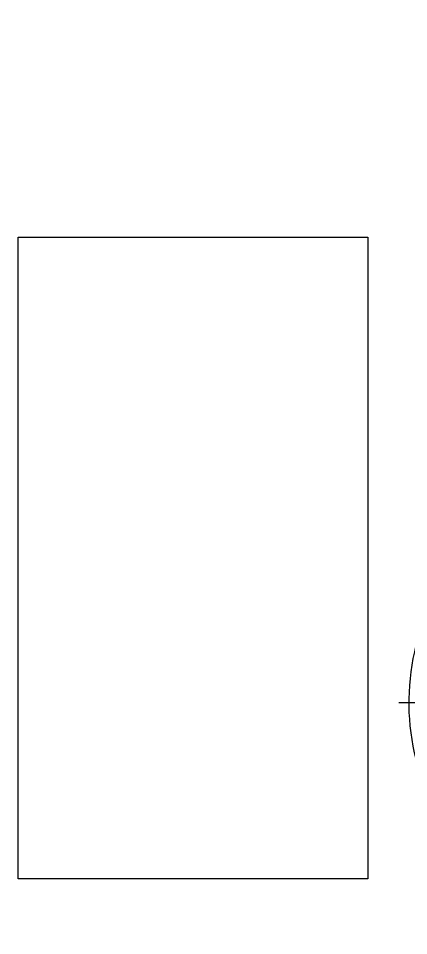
# Model space of a CAD drawing. Header units: millimetres. Extents: x -62354 to 129108, y -71259 to 35407.
# Drawn here: x -21970 to -21300, y 19506 to 21078 of the extents above; entities that cross this region are included whole.
import ezdxf

# ---------------------------------------------------------------- set-up
doc = ezdxf.new("R2010")
doc.units = ezdxf.units.MM
doc.header["$MEASUREMENT"] = 0
doc.linetypes.add('1st FL Layout xrf$0$DASHED2', pattern=[0.375, 0.25, -0.125])
doc.layers.add('1st FL Layout xrf$0$CR-Machine', color=7, linetype='Continuous', transparency=0.5)

# ---------------------------------------------------------------- blocks, each defined once
blk = doc.blocks.new('1st FL Layout xrf$0$skjdfhkjwhieuyiury8723423434343')
at = {"color": 253, "linetype": '1st FL Layout xrf$0$DASHED2'}
blk.add_line((0, 418.9619121889118), (0, -418.9619121889118), dxfattribs=at)
blk.add_arc((0, 0), 401.5000000000015, 5.717657270166601, 112.6693262189057)
blk = doc.blocks.new('1st FL Layout xrf$0$OMINO_PIANTA')
at = {"ltscale": 0.1000000014901161}
h = blk.add_hatch(dxfattribs=at)
h.set_pattern_fill('DOTS', color=256, scale=4, angle=270.0000000000001, style=0)
h.set_pattern_definition([(270.0000000000001, (0, 0), (6.350000000000002, -3.174999999999995), [0, -6.35])])
edge = h.paths.add_edge_path(flags=0)
edge.add_spline(control_points=[(134.6054175689159, -31.99924351331542), (169.8465231104564, 77.49137535829118), (63.26467328698436, 120.7399641084727)], knot_values=[0, 0, 0, 190.3603974120635, 190.3603974120635, 190.3603974120635], weights=[1, 1, 1], degree=2, periodic=0)
edge.add_spline(control_points=[(63.26467328698521, 120.7399641084723), (55.2355752189266, 123.7195759803231), (35.44724395704455, 129.7962490708014), (1.250382631231297, 129.5327651624908), (-41.81877051733752, 119.7101719042837), (-74.95919904117468, 89.02802906017071), (-92.18135848431079, 64.38246294032682), (-99.85589171806593, 54.89059292450853)], knot_values=[0, 0, 0, 0, 25.56345246173946, 62.29658892027086, 101.5233627389852, 155.8608358181692, 192.6163874364061, 192.6163874364061, 192.6163874364061, 192.6163874364061], weights=[1, 1, 1, 1, 1, 1, 1, 1], degree=3, periodic=0)
edge.add_spline(control_points=[(-99.85589171806593, 54.89059292450853), (-94.99471390044815, 42.88840676409882), (-81.21177557792097, 15.56945876255249), (-68.06916861705186, -32.02118530758968), (-27.58228831328846, -67.53708499863787), (13.21153361028835, -95.97778979156948), (43.96668875843039, -107.9250456237891), (58.83676655771846, -112.1243119840312)], knot_values=[0, 0, 0, 0, 38.93003648033046, 92.28908390376756, 144.2347105714112, 195.7450343448323, 242.1980681077603, 242.1980681077603, 242.1980681077603, 242.1980681077603], weights=[1, 1, 1, 1, 1, 1, 1, 1], degree=3, periodic=0)
edge.add_spline(control_points=[(58.83676655771846, -112.1243119840312), (63.44393703843125, -107.5596996081274), (83.89860751250886, -102.0112634390295), (103.3935405604581, -75.6201098431643), (123.7156764631218, -52.81361261163065), (132.2668329040015, -37.42498565048311), (134.6054175689161, -31.99924351331456)], knot_values=[0, 0, 0, 0, 19.5469168197635, 60.09569996358271, 94.72134104704877, 112.4526095631979, 112.4526095631979, 112.4526095631979, 112.4526095631979], weights=[1, 1, 1, 1, 1, 1, 1], degree=3, periodic=0)
for p, q in [((-115.4529175749885, -20.19266823105863), (-95.20352261137668, -77.48844094982995)), ((-485.1226005941279, -104.9983263966769), (-491.8229271482742, -140.086679521055)), ((-24.05414408312207, -124.0620371938839), (-72.97321329271654, -101.3340132479479)), ((-438.6874556764341, -140.8356309257124), (-442.3471266003613, -153.8071052328196)), ((-438.5437682688606, -140.9624605034641), (-436.9824790818638, -137.8730781990834)), ((-421.3264598147651, -145.1591344402877), (-426.1229507462558, -136.3863642991564)), ((-415.6102137417183, -160.9636289661102), (-421.3264598147651, -145.1591344402877)), ((-415.7445011069502, -162.1304417324372), (-413.6268290281951, -168.9195515766496)), ((-174.3151692305981, -413.7471684162916), (-180.966550478126, -411.230091737032)), ((-173.142441339929, -413.6824040540393), (-157.7052693013247, -420.3270436857454)), ((-157.7052693013247, -420.3270436857454), (-149.2327979627662, -425.636003152551)), ((-154.420301316044, -437.9141368305499), (-167.5861998116233, -440.797096035205)), ((-154.5383748478707, -437.7631717552322), (-151.3617337322866, -436.388086968409)), ((-80.0026195534956, -425.9270042745684), (-122.3838665324729, -444.3330327816547)), ((-112.5602817815088, -485.2458105818587), (-156.8278876473741, -491.0003194471316))]:
    blk.add_line(p, q, dxfattribs=at)
for centre, radius, start, end in [((-402.6726340692002, -145.8669735570511), 75.04958576366732, 198.8375040490727, 216.8207187832956), ((-361.8697253703537, -126.7003583443032), 108.6715761110247, 202.4675087206615, 219.864989898037), ((-321.1096144581947, -96.21955502375884), 147.5163155402069, 207.1878981168849, 223.8620110382518), ((338.9795792588093, 220.0861978315492), 846.5804254609441, 229.4622811760288, 231.4477716788674), ((-163.3897864037065, -404.5026921336264), 59.52291083409703, 219.1788477933386, 238.1828674751628), ((-169.5846761696355, -424.7264889457646), 49.81428185738489, 223.3386503705953, 244.6647675692417)]:
    blk.add_arc(centre, radius, start, end)
for centre, major_axis, ratio, start_param, end_param in [((-118.074479773928, -125.5186117150642), (266.7637896984343, 266.7637896984343), 0.9999999999998754, 0.7648996018551838, 1.389614396435514), ((-433.2302607797719, -423.3230245149369), (529.0856647320882, 529.0856647320879), 0.9999999999998892, 5.904305818789608, 6.62239461434309), ((39.60856727281497, -6.47794610487108), (-185.6155300614483, 185.6155300614484), 0.9999999999999754, 6.10458758382888, 6.410079408420422), ((-115.692027793546, -129.7723497016304), (266.7637896984345, 266.7637896984344), 0.9999999999998695, 1.401912029604722, 1.739809720221731), ((-137.5408177131612, 136.7605588052229), (141.9387558302124, 141.9387558302124), 0.9999999999998985, 2.113770979392807, 2.815816734496318), ((16.68719815635995, 5.954404556388908), (87.59333842030865, 87.59333842030864), 0.9999999999998848, 4.950972661031251, 7.544675441345611), ((-515.9752839961511, 477.1326424960207), (-334.5267872998722, 334.5267872998723), 0.9999999999999918, 2.789257604318038, 3.071648574820025), ((367.9247109820935, 349.9626233381605), (436.9468386804222, 436.9468386804222), 0.9999999999998997, 2.737436835567995, 3.01423943811043), ((-53.1119404419951, 72.36571501804063), (24.75274061758252, 24.75274061758252), 0.99999999999995, 0.73403596734222, 2.34814113476508), ((-242.3512916109757, -78.07740818504134), (172.7174633653956, 172.7174633653956), 0.9999999999998864, 1.638380721017455, 2.466633323004694), ((-296.2615156415413, 70.51275376152444), (60.07382797389665, 60.07382797389664), 0.9999999999998396, 2.117072637377761, 2.814493869552399), ((9.088154337863669, -9.64483351572744), (89.53665851723387, 89.53665851723386), 0.999999999999871, 1.574237964692728, 2.444070040878087), ((-153.5695812187405, -78.24571181820829), (219.6529179481808, 219.6529179481808), 0.9999999999994744, 5.82007128041952, 6.048985947669197), ((-518.053933662806, 482.2142046368953), (-334.5267872998386, 334.5267872998387), 0.9999999999996176, 2.669068695762576, 2.788588668191664), ((-160.8214919701349, -54.47826254296342), (78.84941638770678, 78.84941638770675), 0.9999999999998191, 0.9381174373122183, 1.83684922764001), ((-605.5660595596746, 93.94574978868513), (170.5500057829011, 170.5500057829011), 0.9999999999998136, 4.789431345945422, 5.238429533968123), ((-231.460822563713, -14.09426741242714), (21.31341857145861, 21.3134185714586), 0.9999999999998598, 1.836849227639928, 3.915523468062914), ((-230.4288819016292, 75.89125889154273), (84.94697829322264, 84.94697829322263), 0.999999999999958, 3.915523468062754, 4.785703030681184), ((-774.8704011748086, -348.9697988173812), (523.8946234396705, 523.8946234396705), 0.9999999999978069, 5.889316976828679, 5.956628213137117), ((-2483.288368702317, 988.6025017677111), (1636.583670492079, 1636.583670492079), 0.9999999999973639, 5.004304096688892, 5.027438240314759), ((9.088154337863669, -9.64483351572744), (-89.53665851752449, 89.5366585175245), 0.9999999999968232, 1.341494611162685, 1.46207335360479), ((71.68226201761354, -64.29609943466494), (29.39083262755724, 29.39083262755724), 0.9999999999998987, 4.014330057851526, 5.472750608882199), ((-82.84425395316794, -86.24113625510654), (11.01027428010233, 11.01027428010233), 0.999999999999814, 1.852362900104115, 4.371406855593026), ((0, 0), (-89.53665851744637, 89.53665851744638), 0.999999999997618, 1.620103748502734, 1.73464238070962), ((-468.3674849040833, -144.2562073344343), (30.66232476117441, 30.6623247611744), 0.9999999999997776, 5.692836231712802, 6.498215680616817), ((-116.9290711991343, -241.59804507015), (109.9622076960828, 109.9622076960828), 0.9999999999999983, 0.1091284392183872, 0.4422901402551741), ((0, 0), (89.53665851723198, 89.53665851723196), 0.9999999999998972, 3.748968433803652, 4.649531791004466), ((367.9247109820935, 349.9626233381605), (436.946838680423, 436.946838680423), 0.9999999999998885, 3.227997065966785, 3.519589152946085), ((-415.9422697101033, -139.9036982581037), (53.5921312030944, 53.5921312030944), 0.9999999999999859, 2.358129071456152, 3.079875471043701), ((13.25312357558869, 26.09279613322724), (185.615530061474, 185.615530061474), 0.9999999999998624, 4.485285644793624, 4.880076764493369), ((-123.0089106657906, -114.5307540250251), (266.763789698418, 266.7637896984179), 0.9999999999999228, 4.833889979359806, 5.463513548838439), ((-175.7059276503423, -0.7651389680231659), (217.601677305136, 217.601677305136), 0.9999999999974112, 2.851394224250745, 2.951301673378388), ((-369.8188286116165, -122.8209635276562), (50.85095417851302, 50.85095417851301), 0.9999999999995092, 2.631600339095826, 3.084617048495345), ((73.01071226594284, -246.1350028796205), (84.94697829323397, 84.94697829323395), 0.9999999999998296, 1.438066725016025, 2.308246287634326), ((-419.1664740504128, -166.6547789012584), (4.184309379981256, 4.184309379981255), 0.9999999999991884, 2.849500027455241, 5.086244710048281), ((-418.1947113958232, -163.4015315593897), (2.134313259823541, 2.134313259823541), 0.9999999999984065, 0.008392753539509206, 3.260451931266295), ((-413.2586100515909, -159.6797045633884), (6.456036001561252, 6.456036001561251), 0.999999999999407, 3.1051636277957, 3.873998884290282), ((-508.1919274662903, -252.2050991295455), (-78.28472674077298, 78.28472674077298), 0.9999999999992428, 4.498610090110461, 4.718049797073681), ((-467.2647743052693, -186.5373084425591), (-4.582725898886754, 4.582725898886755), 0.9999999999999544, 1.402196198317458, 3.164966643059032), ((-411.7613710979567, -139.0687623340327), (-51.38449218460143, 51.38449218460143), 0.9999999999908388, 1.578452914761145, 1.704530827688556), ((-450.7797477940767, -194.4460881621106), (-3.822912676402928, 3.822912676402928), 0.9999999999999581, 1.367750752672767, 3.543205177606946), ((-387.7223067551677, -129.867581467528), (-62.18461404026083, 62.18461404026083), 0.999999999997861, 1.642408473056808, 1.758662266373564), ((-433.409504379073, -197.0032873519503), (4.762827968442187, 4.762827968442187), 0.9999999999998912, 3.329458593169182, 5.196775592966944), ((-421.5812861011436, -194.8621370479576), (4.871497341540091, 4.871497341540091), 0.9999999999980826, 2.901779427304462, 6.001703180473753), ((-52.99543256904508, -168.9090207494064), (78.84941638770538, 78.84941638770535), 0.9999999999998432, 4.386920528057171, 5.285652318384948), ((458.6575153818555, -550.8733091347493), (334.5267872999737, 334.5267872999736), 0.9999999999997063, 1.573933331753925, 1.862609344821264), ((-16.87730421243759, -241.8217281017078), (21.31341857146016, 21.31341857146016), 0.9999999999998646, 2.308246287634368, 4.386920528057205), ((460.8534213295388, -552.0534861504836), (-334.5267872998261, 334.5267872998261), 0.9999999999991239, 0.2917720474973837, 0.4131084063449678), ((136.7841070480863, -149.7667234194505), (141.9387558302169, 141.9387558302169), 0.9999999999999212, 3.435403366365713, 4.114082490378627), ((-126.8768724201764, -113.3014553457287), (266.7637896984575, 266.7637896984575), 0.9999999999997828, 4.483960035475492, 4.814630553284096), ((68.07357655189115, -616.3555758963921), (170.5500057828923, 170.5500057828923), 0.9999999999998463, 0.9853402217290369, 1.447521706787109), ((71.90771738212787, -307.2379669753045), (62.81051024270181, 62.8105102427018), 0.9999999999998512, 3.314607083241231, 4.079785469313851), ((-210.1754372446448, -429.3102298171233), (4.762827968444089, 4.762827968444088), 0.9999999999999198, 1.02699416273052, 2.894311162527828), ((-207.3356984899547, -417.6300262204548), (-4.871497341537134, 4.871497341537135), 0.9999999999993516, 4.934455555607255, 8.034379308776806), ((-112.7779683192675, -342.3896736808783), (89.84110834314326, 89.84110834314325), 0.9999992847027412, 3.046452618379712, 3.046748239069086), ((-269.720465862094, -500.6827763127784), (-78.28472674080537, 78.28472674080537), 0.9999999999988268, 4.647312612213231, 4.866752319176382), ((-179.0347216280352, -416.8944451455972), (-4.184309379981777, 4.184309379981777), 0.9999999999996863, 5.849914026033549, 8.086658708626079), ((-132.3479619658756, -370.2367560385718), (-50.8509541785193, 50.8509541785193), 0.9999999999998936, 1.568356380406793, 2.021373089806107), ((-171.7211428937735, -411.4111901683899), (-6.456036001566515, 6.456036001566516), 0.9999999999992832, 0.7789745446129928, 1.5478098011065), ((-175.7295110676276, -416.1175770257886), (-2.134313259826714, 2.134313259826714), 0.9999999999961341, 1.392521497636672, 4.644580675362105), ((-140.4452648160768, -387.6902095815876), (-62.18461404023122, 62.18461404023122), 0.9999999999983765, 1.323514835733702, 1.452568410845725), ((1.019025175413844, -183.7141317556307), (217.6016773051617, 217.6016773051617), 0.9999999999998598, 3.272468082318222, 3.372375531445652), ((-159.5972597551808, -467.3386772558586), (-30.66232476117857, 30.66232476117857), 0.9999999999998422, 4.480169661963078, 5.24332250436875), ((-82.79425401594199, -242.8068947828888), (172.7174633653887, 172.7174633653887), 0.9999999999999064, 3.804824791292805, 4.585389034679738), ((-208.6542059158019, -446.8016699876113), (3.822912676404343, 3.822912676404342), 0.9999999999997987, 1.109768251295821, 3.285222676229434), ((-151.0576634705867, -411.1404833244105), (-51.38449218415813, 51.38449218415814), 0.999999999999399, 1.37764627441759, 1.502791187323819), ((-201.7382726638753, -463.7272353542593), (-4.582725898886629, 4.582725898886629), 0.9999999999998991, 6.200395766227907, 7.963166210969549), ((-152.1393903453645, -415.2644253912439), (53.59213120309278, 53.59213120309278), 0.9999999999999323, 3.14389428465337, 3.865640684240994)]:
    blk.add_ellipse(centre, major_axis=major_axis, ratio=ratio, start_param=start_param, end_param=end_param, dxfattribs=at)
for points, knots in [([(-99.85589171806593, 54.89059292450853), (-92.18135848431082, 64.38246294032683), (-74.95919904117468, 89.02802906017064), (-41.81877051733751, 119.7101719042837), (1.250382631231304, 129.5327651624909), (37.25244087036355, 129.810157959499), (69.93971315571514, 118.828856664771), (102.4203736312599, 103.7271446331604), (122.7417886413843, 73.6843764374572), (138.8406525500208, 42.88641301721635), (142.4548463649948, 9.932567659069475), (140.3931952968817, -21.61342857391304), (125.8684956399986, -50.39761338632273), (103.3935405604581, -75.6201098431643), (83.89860751250878, -102.0112634390294), (63.44393703843125, -107.5596996081274), (58.83676655771846, -112.1243119840312)], [0, 0, 0, 0, 36.72354041641717, 91.01368981957043, 130.206300195807, 166.9074449743642, 197.803220044513, 233.5581869232193, 271.9108386295049, 303.9378558083639, 337.4057435548785, 370.1385526375187, 397.6626120683802, 432.2265384044345, 472.703049733747, 492.2151272553355, 492.2151272553355, 492.2151272553355, 492.2151272553355]), ([(-99.85589171806593, 54.89059292450853), (-94.9947139004482, 42.88840676409881), (-81.21177557792097, 15.5694587625525), (-68.0691686170519, -32.02118530758968), (-27.58228831328845, -67.53708499863788), (13.21153361028837, -95.97778979156945), (43.96668875843037, -107.9250456237892), (58.83676655771846, -112.1243119840312)], [0, 0, 0, 0, 38.90477610664083, 92.22920066301945, 144.1411215841547, 195.6180220642777, 242.0409140370109, 242.0409140370109, 242.0409140370109, 242.0409140370109])]:
    blk.add_open_spline(points, degree=3, knots=knots, dxfattribs=at)
blk = doc.blocks.new('1st FL Layout xrf')
at = {"layer": '1st FL Layout xrf$0$CR-Machine'}
blk.add_lwpolyline([(-21370.4065566092, 20703.27161033079), (-21370.4065566092, 19603.27161033079), (-21970.4065566092, 19603.27161033079), (-21970.4065566092, 20703.27161033079)], close=True, dxfattribs=at)
at = {"layer": '1st FL Layout xrf$0$CR-Machine', "xscale": -1}
for name, p, rotation in [('1st FL Layout xrf$0$OMINO_PIANTA', (-20899.32464951916, 20923.41379443827), 314.7165777722527), ('1st FL Layout xrf$0$skjdfhkjwhieuyiury8723423434343', (-20898.00252801674, 19905.43968804035), 90)]:
    blk.add_blockref(name, p, dxfattribs=dict(at, rotation=rotation))

msp = doc.modelspace()

# ---------------------------------------------------------------- block references
msp.add_blockref('1st FL Layout xrf', (0, 0))

doc.saveas('drawing.dxf')
